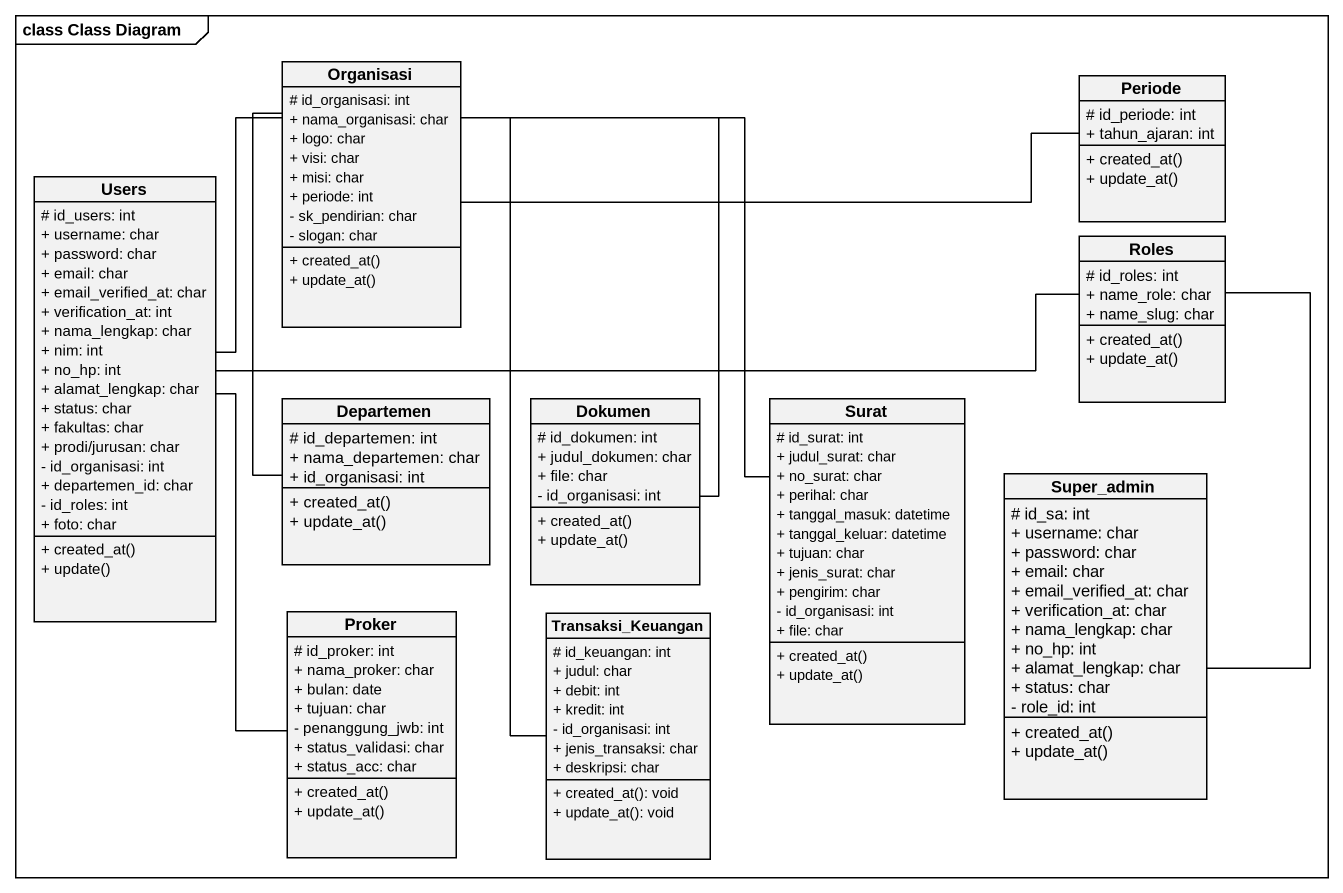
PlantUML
@startuml
mainframe class Class Diagram
hide circle
hide empty members
skinparam classAttributeIconSize 0
class Organisasi {
  # id_organisasi: int
  + nama_organisasi: char
  + logo: char
  + visi: char
  + misi: char
  + periode: int
  - sk_pendirian: char
  - slogan: char
  + created_at()
  + update_at()
}
class Periode {
  # id_periode: int
  + tahun_ajaran: int
  + created_at()
  + update_at()
}
class Users {
  # id_users: int
  + username: char
  + password: char
  + email: char
  + email_verified_at: char
  + verification_at: int
  + nama_lengkap: char
  + nim: int
  + no_hp: int
  + alamat_lengkap: char
  + status: char
  + fakultas: char
  + prodi/jurusan: char
  - id_organisasi: int
  + departemen_id: char
  - id_roles: int
  + foto: char
  + created_at()
  + update()
}
class Roles {
  # id_roles: int
  + name_role: char
  + name_slug: char
  + created_at()
  + update_at()
}
class Departemen {
  # id_departemen: int
  + nama_departemen: char
  + id_organisasi: int
  + created_at()
  + update_at()
}
class Dokumen {
  # id_dokumen: int
  + judul_dokumen: char
  + file: char
  - id_organisasi: int
  + created_at()
  + update_at()
}
class Surat {
  # id_surat: int
  + judul_surat: char
  + no_surat: char
  + perihal: char
  + tanggal_masuk: datetime
  + tanggal_keluar: datetime
  + tujuan: char
  + jenis_surat: char
  + pengirim: char
  - id_organisasi: int
  + file: char
  + created_at()
  + update_at()
}
class Super_admin {
  # id_sa: int
  + username: char
  + password: char
  + email: char
  + email_verified_at: char
  + verification_at: char
  + nama_lengkap: char
  + no_hp: int
  + alamat_lengkap: char
  + status: char
  - role_id: int
  + created_at()
  + update_at()
}
class Proker {
  # id_proker: int
  + nama_proker: char
  + bulan: date
  + tujuan: char
  - penanggung_jwb: int
  + status_validasi: char
  + status_acc: char
  + created_at()
  + update_at()
}
class Transaksi_Keuangan {
  # id_keuangan: int
  + judul: char
  + debit: int
  + kredit: int
  - id_organisasi: int
  + jenis_transaksi: char
  + deskripsi: char
  + created_at(): void
  + update_at(): void
}
Organisasi -right- Periode
Users -up- Organisasi
Users -right- Roles
Departemen -up- Organisasi
Dokumen -up- Organisasi
Surat -up- Organisasi
Super_admin -up- Roles
Proker -up- Users
Transaksi_Keuangan -up- Organisasi
@enduml
